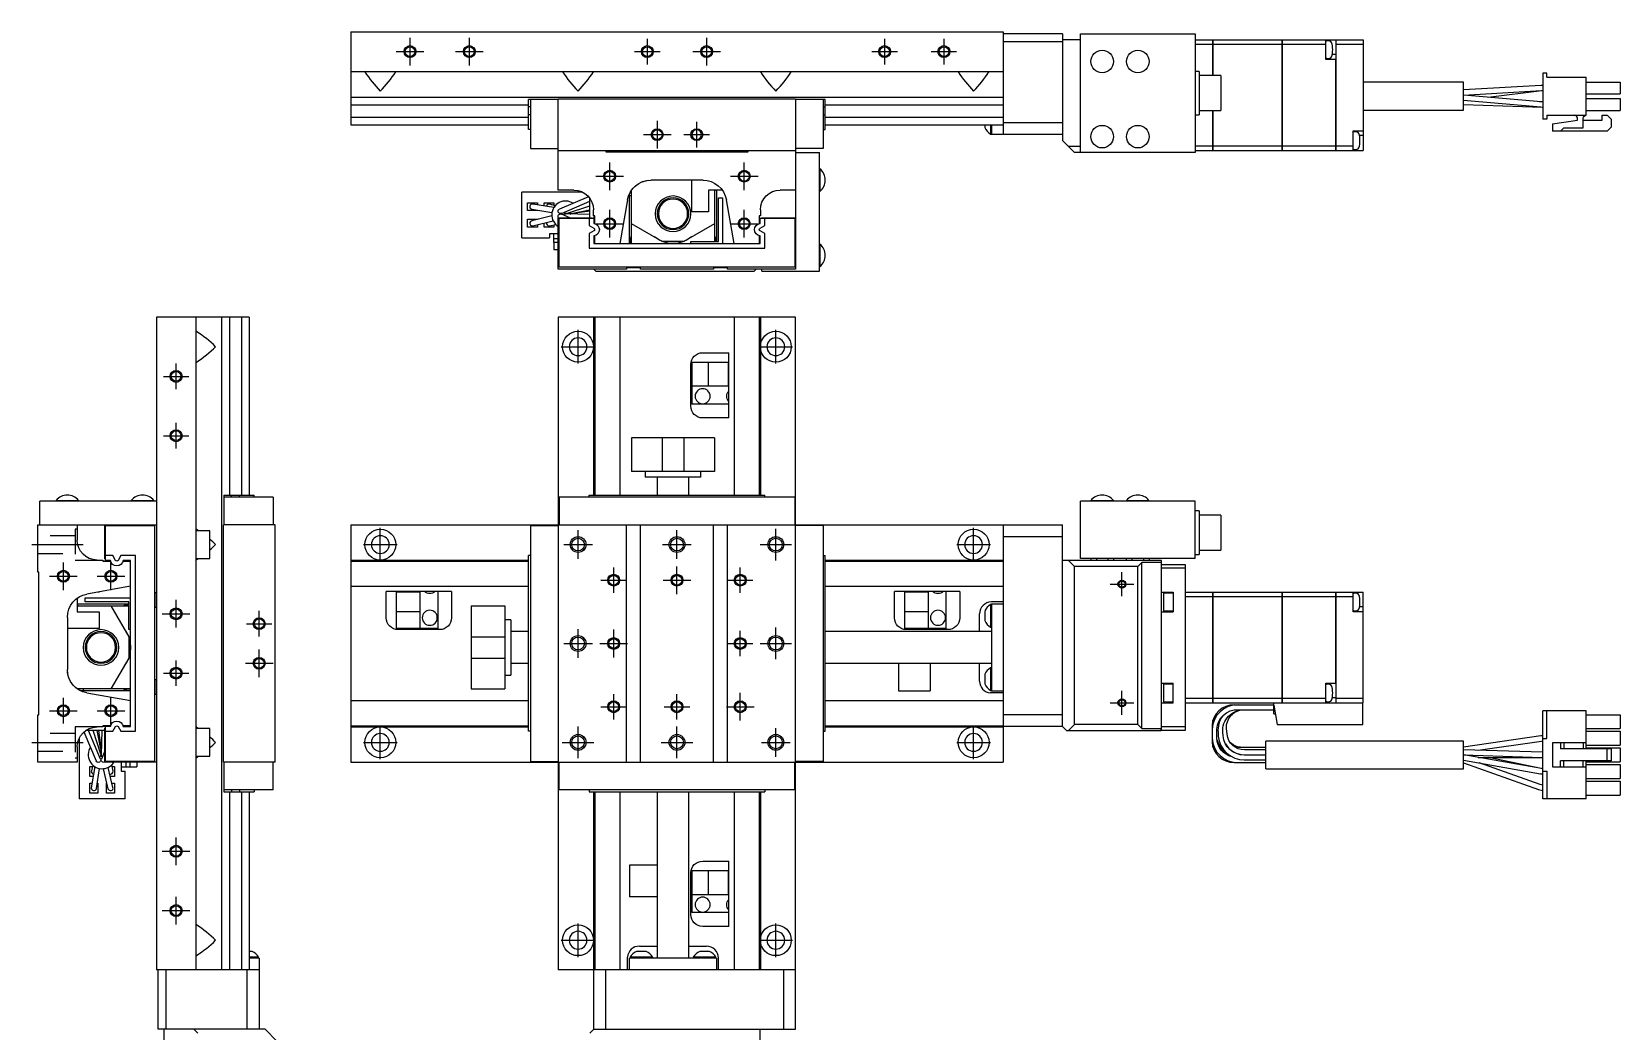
# Model space of a CAD drawing. Extents: x -2 to 818, y -8 to 481.
# Drawn here: x -1.5 to 400.1, y 228 to 480.7 of the extents above; entities that cross this region are included whole.
import ezdxf

# ---------------------------------------------------------------- set-up
doc = ezdxf.new("R2010")
doc.units = 0
doc.header["$LTSCALE"] = 0.5
doc.linetypes.add('CENTER', pattern=[50.8, 31.75, -6.35, 6.35, -6.35])
doc.linetypes.add('DASHED', pattern=[19.05, 12.7, -6.35])
for name, color, linetype in [('MSM_CENTER', 1, 'CENTER'), ('MSM_CONTINUOUS', 7, 'CONTINUOUS'), ('MSM_DASHED', 4, 'DASHED'), ('MSM_NARROW', 5, 'CONTINUOUS')]:
    doc.layers.add(name, color=color, linetype=linetype)

msp = doc.modelspace()

# ---------------------------------------------------------------- linework, layer by layer
at = {"layer": 'MSM_CENTER'}
for p, q in [((94.13, 479.15), (94.13, 472.15)), ((109.13, 479.15), (109.13, 472.15)), ((154.13, 478.88), (154.13, 472.42)), ((169.13, 479.15), (169.13, 472.15)), ((214.13, 478.88), (214.13, 472.42)), ((229.13, 478.88), (229.13, 472.42)), ((90.63, 475.65), (97.63, 475.65)), ((105.63, 475.65), (112.63, 475.65)), ((150.9, 475.65), (157.35, 475.65)), ((165.63, 475.65), (172.63, 475.65)), ((210.9, 475.65), (217.35, 475.65)), ((225.9, 475.65), (232.35, 475.65)), ((156.63, 458.15), (156.63, 451.15)), ((166.63, 451.42), (166.63, 457.88)), ((153.13, 454.65), (160.13, 454.65)), ((163.4, 454.65), (169.85, 454.65)), ((144.63, 440.65), (144.63, 447.65)), ((178.63, 440.65), (178.63, 447.65)), ((141.13, 444.15), (148.13, 444.15)), ((175.13, 444.15), (182.13, 444.15)), ((144.63, 428.65), (144.63, 435.65)), ((178.63, 428.65), (178.63, 435.65)), ((141.13, 432.15), (148.13, 432.15)), ((175.13, 432.15), (182.13, 432.15)), ((136.63, 396.79), (136.63, 405.29)), ((186.63, 396.79), (186.63, 405.29)), ((132.38, 401.04), (140.88, 401.04)), ((182.38, 401.04), (190.88, 401.04)), ((35, 390.31), (35, 396.77)), ((31.77, 393.54), (38.23, 393.54)), ((35, 375.31), (35, 381.77)), ((31.77, 378.54), (38.23, 378.54)), ((86.63, 346.79), (86.63, 355.29)), ((136.63, 347.42), (136.63, 354.66)), ((161.63, 347.42), (161.63, 354.66)), ((186.63, 347.04), (186.63, 355.04)), ((236.63, 346.79), (236.63, 355.29)), ((-1.5, 351.04), (11.5, 351.04)), ((82.38, 351.04), (90.88, 351.04)), ((133, 351.04), (140.25, 351.04)), ((158, 351.04), (165.25, 351.04)), ((182.63, 351.04), (190.63, 351.04)), ((232.38, 351.04), (240.88, 351.04)), ((6.5, 339.54), (6.5, 346.54)), ((18.5, 339.54), (18.5, 346.54)), ((161.63, 338.54), (161.63, 345.54)), ((3, 343.04), (10, 343.04)), ((15, 343.04), (22, 343.04)), ((142.4, 342.04), (148.85, 342.04)), ((145.63, 338.81), (145.63, 345.27)), ((158.13, 342.04), (165.13, 342.04)), ((174.4, 342.04), (180.85, 342.04)), ((177.63, 338.81), (177.63, 345.27)), ((274.13, 338.04), (274.13, 344.04)), ((271.13, 341.04), (277.13, 341.04)), ((31.5, 333.54), (38.5, 333.54)), ((35, 330.04), (35, 337.04)), ((56, 327.81), (56, 334.27)), ((52.77, 331.04), (59.23, 331.04)), ((136.63, 322.42), (136.63, 329.66)), ((145.63, 322.54), (145.63, 329.54)), ((186.63, 322.04), (186.63, 330.04)), ((133, 326.04), (140.25, 326.04)), ((142.13, 326.04), (149.13, 326.04)), ((174.4, 326.04), (180.85, 326.04)), ((177.63, 322.81), (177.63, 329.27)), ((182.63, 326.04), (190.63, 326.04)), ((35, 315.31), (35, 321.77)), ((56, 317.54), (56, 324.54)), ((31.77, 318.54), (38.23, 318.54)), ((52.5, 321.04), (59.5, 321.04)), ((145.63, 306.81), (145.63, 313.27)), ((161.63, 306.81), (161.63, 313.27)), ((177.63, 306.54), (177.63, 313.54)), ((274.13, 308.04), (274.13, 314.04)), ((6.5, 305.81), (6.5, 312.27)), ((18.5, 305.54), (18.5, 312.54)), ((142.4, 310.04), (148.85, 310.04)), ((158.4, 310.04), (164.85, 310.04)), ((174.13, 310.04), (181.13, 310.04)), ((271.13, 311.04), (277.13, 311.04)), ((3, 309.04), (10, 309.04)), ((15, 309.04), (22, 309.04)), ((86.63, 296.79), (86.63, 305.29)), ((236.63, 296.79), (236.63, 305.29)), ((136.63, 297.04), (136.63, 305.04)), ((161.63, 297.04), (161.63, 305.04)), ((186.63, 297.42), (186.63, 304.66)), ((-1.5, 301.04), (11.5, 301.04)), ((82.38, 301.04), (90.88, 301.04)), ((132.63, 301.04), (140.63, 301.04)), ((157.63, 301.04), (165.63, 301.04)), ((183, 301.04), (190.25, 301.04)), ((232.38, 301.04), (240.88, 301.04)), ((31.5, 273.54), (38.5, 273.54)), ((35, 270.04), (35, 277.04)), ((35, 255.04), (35, 262.04)), ((31.5, 258.54), (38.5, 258.54)), ((136.63, 246.79), (136.63, 255.29)), ((186.63, 246.79), (186.63, 255.29)), ((132.38, 251.04), (140.88, 251.04)), ((182.38, 251.04), (190.88, 251.04))]:
    msp.add_line(p, q, dxfattribs=at)
at = {"layer": 'MSM_CONTINUOUS'}
for p, q in [((79.13, 480.65), (244.13, 480.65)), ((79.13, 480.65), (79.13, 457.15)), ((244.13, 480.65), (244.13, 454.65)), ((259.13, 480.15), (244.13, 480.15)), ((259.13, 478.15), (244.13, 478.15)), ((259.13, 480.15), (259.13, 453.15)), ((263.63, 478.65), (259.13, 478.65)), ((263.63, 480.15), (292.63, 480.15)), ((263.63, 450.15), (263.63, 480.15)), ((292.63, 480.15), (292.63, 450.15)), ((292.63, 478.65), (297.12, 478.65)), ((297.12, 469.58), (297.12, 478.65)), ((297.13, 478.65), (297.13, 469.58)), ((297.13, 478.65), (314.62, 478.65)), ((314.62, 450.65), (314.62, 478.65)), ((314.63, 478.64), (314.62, 478.64)), ((314.63, 478.65), (328.23, 478.65)), ((314.63, 478.65), (314.63, 450.65)), ((325.73, 473.65), (325.73, 478.65)), ((326.71, 478.32), (325.94, 478.38)), ((328.23, 478.65), (328.23, 474.9)), ((328.24, 478.65), (335.13, 478.65)), ((328.24, 478.65), (328.24, 450.65)), ((335.13, 478.65), (335.13, 450.65)), ((292.63, 477.5), (297.12, 477.5)), ((297.13, 477.5), (314.62, 477.5)), ((314.63, 477.49), (314.62, 477.49)), ((314.63, 477.5), (325.73, 477.5)), ((325.94, 473.92), (326.71, 473.99)), ((328.23, 474.9), (327.29, 474.9)), ((328.24, 477.5), (335.13, 477.5)), ((79.13, 470.65), (244.13, 470.65)), ((82.88, 470.65), (82.73, 470.52)), ((90.37, 470.65), (90.53, 470.52)), ((132.88, 470.65), (132.73, 470.52)), ((140.37, 470.65), (140.53, 470.52)), ((182.88, 470.65), (182.73, 470.52)), ((190.37, 470.65), (190.53, 470.52)), ((232.88, 470.65), (232.73, 470.52)), ((240.37, 470.65), (240.53, 470.52)), ((293.63, 470.65), (292.63, 470.65)), ((293.63, 470.65), (293.63, 459.65)), ((328.23, 473.65), (325.73, 473.65)), ((328.23, 450.65), (328.23, 473.65)), ((380.53, 470.15), (380.53, 458.55)), ((381.53, 470.15), (380.53, 470.15)), ((381.53, 469.15), (381.53, 470.15)), ((299.13, 469.58), (293.63, 469.58)), ((297.13, 469.72), (297.12, 469.7)), ((299.13, 469.58), (299.13, 460.73)), ((360.53, 467.88), (335.13, 467.88)), ((360.53, 460.88), (360.53, 467.88)), ((380.11, 467.08), (360.53, 465.95)), ((380.53, 467.09), (380.11, 467.08)), ((381.53, 469.15), (391.53, 469.15)), ((391.53, 459.55), (391.53, 469.15)), ((391.53, 467.95), (400.13, 467.95)), ((400.13, 467.95), (400.13, 464.95)), ((79.13, 464.15), (244.13, 464.15)), ((79.13, 462.19), (124.13, 462.19)), ((131.63, 463.55), (124.13, 463.55)), ((124.13, 455.95), (124.13, 463.55)), ((124.63, 463.55), (124.63, 451.15)), ((191.63, 463.65), (131.63, 463.65)), ((131.63, 440.65), (131.63, 463.65)), ((191.63, 463.65), (191.63, 420.65)), ((199.13, 463.55), (191.63, 463.55)), ((198.63, 463.55), (198.63, 451.15)), ((199.13, 455.95), (199.13, 463.55)), ((199.13, 462.19), (244.13, 462.19)), ((360.53, 464.65), (380.18, 465.78)), ((360.53, 463.35), (380.05, 461.64)), ((360.53, 462.25), (380.39, 461.6)), ((380.17, 462.93), (360.55, 464.65)), ((366.75, 464.11), (380.3, 465.77)), ((380.53, 462.92), (379.75, 462.97)), ((380.53, 462.91), (380.17, 462.93)), ((380.18, 465.78), (380.53, 465.79)), ((380.51, 465.79), (380.53, 465.79)), ((391.53, 464.95), (400.13, 464.95)), ((391.53, 463.75), (400.13, 463.75)), ((400.13, 463.75), (400.13, 460.75)), ((79.13, 459.11), (124.13, 459.11)), ((124.63, 461.68), (124.13, 461.68)), ((124.63, 459.63), (124.13, 459.63)), ((198.63, 461.68), (199.13, 461.68)), ((198.63, 459.63), (199.13, 459.63)), ((199.13, 459.11), (244.13, 459.11)), ((292.63, 459.65), (293.63, 459.65)), ((293.63, 460.73), (299.13, 460.73)), ((297.11, 459.95), (297.13, 459.93)), ((297.12, 450.65), (297.12, 460.73)), ((297.13, 460.73), (297.13, 450.65)), ((335.13, 460.88), (360.53, 460.88)), ((380.05, 461.64), (380.53, 461.61)), ((380.39, 461.6), (380.53, 461.6)), ((381.53, 458.55), (380.53, 458.55)), ((381.53, 459.55), (381.53, 458.55)), ((381.53, 459.55), (391.53, 459.55)), ((383.03, 457.35), (389.28, 458.35)), ((389.28, 458.35), (389.28, 458.8)), ((390.78, 456.35), (390.78, 458.8)), ((390.78, 458.35), (395.53, 458.35)), ((391.53, 460.75), (400.13, 460.75)), ((395.53, 458.35), (395.53, 459.55)), ((395.53, 459.55), (396.83, 459.55)), ((396.83, 459.55), (397.83, 458.55)), ((397.83, 458.55), (397.83, 456.55)), ((79.13, 457.15), (124.13, 457.15)), ((124.63, 455.95), (124.13, 455.95)), ((198.63, 455.95), (199.13, 455.95)), ((199.13, 457.15), (244.13, 457.15)), ((239.48, 457.15), (239.48, 456.44)), ((240.93, 457.15), (240.93, 454.79)), ((240.93, 454.79), (241.13, 454.79)), ((241.13, 457.15), (241.13, 454.65)), ((259.13, 454.65), (241.13, 454.65)), ((259.13, 457.65), (244.13, 457.65)), ((332.63, 455.65), (335.13, 455.65)), ((332.63, 450.65), (332.63, 455.65)), ((333.6, 455.32), (332.83, 455.38)), ((335.13, 454.4), (334.18, 454.4)), ((383.03, 457.35), (383.03, 455.55)), ((396.83, 455.55), (383.03, 455.55)), ((385.03, 455.55), (385.83, 456.35)), ((385.83, 456.35), (390.78, 456.35)), ((397.83, 456.55), (396.83, 455.55)), ((124.63, 451.15), (131.63, 451.15)), ((131.63, 450.65), (191.63, 450.65)), ((143.63, 450.65), (143.63, 450.35)), ((143.63, 450.35), (179.63, 450.35)), ((179.63, 450.35), (179.63, 450.65)), ((198.63, 451.15), (191.63, 451.15)), ((191.63, 450.15), (197.63, 450.15)), ((197.63, 420.15), (197.63, 450.15)), ((262.13, 450.15), (259.13, 453.15)), ((263.63, 451.65), (260.63, 451.65)), ((292.63, 450.15), (262.13, 450.15)), ((292.63, 451.81), (297.12, 451.81)), ((292.63, 450.65), (297.12, 450.65)), ((297.13, 451.81), (314.62, 451.81)), ((297.13, 450.65), (314.62, 450.65)), ((314.63, 451.81), (314.62, 451.81)), ((314.63, 450.66), (314.62, 450.66)), ((314.63, 451.81), (328.23, 451.81)), ((314.63, 450.65), (328.23, 450.65)), ((328.24, 451.81), (332.63, 451.81)), ((328.24, 450.65), (335.13, 450.65)), ((332.83, 450.92), (333.6, 450.99)), ((197.79, 446), (197.63, 446)), ((197.79, 446), (197.79, 440.3)), ((168.22, 443.15), (155.03, 443.15)), ((165.43, 435.15), (165.43, 443.15)), ((122.38, 428.55), (122.38, 440.15)), ((137.71, 440.15), (122.38, 440.15)), ((135.53, 440.65), (131.63, 440.65)), ((139.27, 438.97), (131.94, 435.85)), ((132.41, 434.75), (139.63, 437.81)), ((139.63, 433.65), (139.63, 438.51)), ((139.63, 438.51), (139.63, 438.51)), ((149.13, 438.19), (147.18, 427.15)), ((149.63, 427.15), (149.63, 439.6)), ((150.13, 439.15), (149.63, 439.15)), ((150.13, 427.15), (150.13, 440.6)), ((173.09, 440.65), (169.63, 440.65)), ((169.63, 440.65), (169.63, 435.15)), ((171.13, 440.6), (171.13, 427.65)), ((171.63, 440.65), (171.63, 427.65)), ((172.13, 427.65), (172.13, 438.65)), ((172.13, 438.65), (173.13, 438.65)), ((173.13, 438.65), (173.13, 427.15)), ((176.07, 427.15), (174.13, 438.19)), ((191.63, 440.65), (187.73, 440.65)), ((197.63, 440.3), (197.79, 440.3)), ((123.83, 437.45), (126.33, 437.45)), ((123.83, 435.45), (123.83, 437.45)), ((126.33, 435.45), (123.83, 435.45)), ((129.98, 434.13), (124.92, 432.88)), ((124.97, 435.81), (130.03, 434.99)), ((130.5, 436.23), (125.18, 437.09)), ((126.33, 437.45), (126.33, 436.91)), ((126.33, 435.59), (126.33, 435.45)), ((128.03, 437.45), (130.53, 437.45)), ((128.03, 436.63), (128.03, 437.45)), ((130.85, 436.69), (129.45, 437.08)), ((130.53, 437.45), (130.53, 436.78)), ((134.53, 433.65), (132.41, 434.55)), ((139.63, 434.47), (133.49, 434.6)), ((133.66, 434.73), (139.63, 436.64)), ((139.63, 435.31), (134.69, 434.6)), ((134.89, 434.71), (139.63, 435.62)), ((138.93, 435.45), (138.74, 435.45)), ((138.93, 435.49), (138.93, 435.45)), ((140.53, 434.15), (140.53, 435.65)), ((140.83, 434.15), (140.53, 434.15)), ((140.63, 434.15), (140.63, 432.23)), ((140.83, 432.19), (140.83, 434.15)), ((169.63, 435.15), (165.43, 435.15)), ((174.63, 435.15), (174.63, 435.36)), ((174.66, 435.15), (174.63, 435.15)), ((182.73, 434.15), (182.43, 434.15)), ((182.43, 434.15), (182.43, 432.19)), ((182.73, 435.65), (182.73, 434.15)), ((123.83, 433.25), (126.33, 433.25)), ((123.83, 431.25), (123.83, 433.25)), ((126.33, 431.25), (123.83, 431.25)), ((125.23, 431.62), (130.32, 432.87)), ((126.33, 433.25), (126.33, 433.23)), ((126.33, 431.89), (126.33, 431.25)), ((128.03, 431.25), (128.03, 432.31)), ((130.53, 431.25), (128.03, 431.25)), ((129.39, 431.61), (131, 431.91)), ((130.53, 431.82), (130.53, 431.25)), ((131.63, 433.65), (140.23, 433.65)), ((131.63, 420.65), (131.63, 433.65)), ((131.83, 421.15), (131.83, 433.55)), ((131.83, 433.55), (140.63, 433.55)), ((139.43, 433.55), (139.43, 431.68)), ((139.43, 431.68), (140.62, 430.99)), ((140.62, 430.32), (139.43, 429.63)), ((140.23, 433.65), (140.23, 433.55)), ((157.92, 427.65), (150.13, 432.15)), ((171.13, 432.15), (163.33, 427.65)), ((182.63, 432.23), (182.63, 433.55)), ((182.63, 433.55), (191.43, 433.55)), ((182.63, 430.99), (183.83, 431.68)), ((183.83, 429.63), (182.63, 430.32)), ((183.03, 433.55), (183.03, 433.65)), ((183.03, 433.65), (191.63, 433.65)), ((183.83, 431.68), (183.83, 433.55)), ((191.43, 433.55), (191.43, 421.15)), ((122.38, 428.55), (129.38, 428.55)), ((131.63, 429.55), (129.38, 429.55)), ((129.38, 429.55), (129.38, 428.55)), ((130.48, 427.35), (130.48, 429.55)), ((131.63, 428.35), (130.48, 428.35)), ((131.63, 427.35), (130.48, 427.35)), ((130.48, 427.35), (130.48, 425.55)), ((139.43, 429.63), (139.43, 425.95)), ((139.43, 425.95), (183.83, 425.95)), ((140.63, 429.08), (140.63, 427.15)), ((140.83, 427.45), (140.63, 427.65)), ((140.63, 427.15), (182.63, 427.15)), ((140.83, 427.15), (140.83, 429.11)), ((163.33, 427.65), (157.92, 427.65)), ((165.13, 427.15), (165.13, 427.65)), ((165.13, 427.65), (172.13, 427.65)), ((182.43, 429.11), (182.43, 427.15)), ((182.63, 427.15), (182.63, 429.08)), ((183.83, 425.95), (183.83, 429.63)), ((197.79, 427), (197.63, 427)), ((197.79, 427), (197.79, 421.3)), ((131.63, 425.55), (130.48, 425.55)), ((148.83, 420.65), (131.63, 420.65)), ((191.43, 421.15), (131.83, 421.15)), ((140.63, 420.65), (141.13, 420.15)), ((141.13, 420.15), (181.13, 420.15)), ((148.83, 421), (148.83, 420.65)), ((152.43, 421), (148.83, 421)), ((152.43, 420.65), (152.43, 421)), ((170.83, 420.65), (152.43, 420.65)), ((174.43, 421), (170.83, 421)), ((170.83, 421), (170.83, 420.65)), ((174.43, 420.65), (174.43, 421)), ((191.63, 420.65), (174.43, 420.65)), ((181.13, 420.15), (181.63, 420.65)), ((183.13, 420.15), (183.13, 420.65)), ((183.13, 420.15), (197.63, 420.15)), ((197.63, 421.3), (197.79, 421.3)), ((53.5, 408.54), (30, 408.54)), ((30, 408.54), (30, 243.54)), ((40, 408.54), (40, 243.54)), ((46.5, 408.54), (46.5, 243.54)), ((48.46, 408.54), (48.46, 363.54)), ((51.54, 408.54), (51.54, 363.54)), ((53.5, 408.54), (53.5, 363.54)), ((131.63, 408.54), (131.63, 243.54)), ((191.63, 408.54), (131.63, 408.54)), ((140.53, 408.54), (140.53, 363.54)), ((140.83, 408.54), (140.83, 363.54)), ((147.18, 408.54), (147.18, 363.54)), ((176.07, 408.54), (176.07, 363.54)), ((182.43, 408.54), (182.43, 363.54)), ((182.73, 408.54), (182.73, 363.54)), ((191.63, 228.54), (191.63, 408.54)), ((40, 404.78), (40.13, 404.94)), ((168.13, 399.54), (174.75, 399.54)), ((174.75, 383.04), (174.75, 399.54)), ((40, 397.3), (40.13, 397.14)), ((165.13, 386.04), (165.13, 396.54)), ((174.75, 397.04), (165.43, 397.04)), ((165.43, 397.04), (165.43, 386.54)), ((169.63, 391.04), (169.63, 397.04)), ((174.63, 391.04), (174.63, 397.04)), ((174.75, 391.04), (165.43, 391.04)), ((174.75, 386.54), (165.43, 386.54)), ((174.75, 383.04), (168.13, 383.04)), ((150.13, 378.04), (150.13, 369.54)), ((171.13, 378.04), (150.13, 378.04)), ((157.92, 378.04), (157.92, 369.54)), ((163.33, 378.04), (163.33, 369.54)), ((171.13, 378.04), (171.13, 369.54)), ((171.13, 369.54), (150.13, 369.54)), ((153.63, 369.54), (153.63, 368.04)), ((167.63, 368.04), (167.63, 369.54)), ((167.63, 368.04), (153.63, 368.04)), ((156.63, 368.04), (156.63, 363.54)), ((164.63, 363.54), (164.63, 368.04)), ((30, 362.04), (0.5, 362.04)), ((0.5, 356.04), (0.5, 362.04)), ((4.65, 362.2), (10.35, 362.2)), ((4.65, 362.2), (4.65, 362.04)), ((10.35, 362.04), (10.35, 362.2)), ((23.65, 362.2), (29.35, 362.2)), ((23.65, 362.2), (23.65, 362.04)), ((29.35, 362.04), (29.35, 362.2)), ((47.1, 363.54), (47.1, 356.04)), ((47.1, 363.54), (54.7, 363.54)), ((59.5, 363.04), (47.1, 363.04)), ((48.97, 363.04), (48.97, 363.54)), ((51.02, 363.04), (51.02, 363.54)), ((54.7, 363.04), (54.7, 363.54)), ((59.5, 363.04), (59.5, 356.04)), ((191.43, 363.04), (131.83, 363.04)), ((131.83, 363.04), (131.83, 356.04)), ((139.43, 363.04), (139.43, 363.54)), ((139.43, 363.54), (183.83, 363.54)), ((183.83, 363.04), (183.83, 363.54)), ((191.43, 363.04), (191.43, 356.04)), ((292.63, 362.04), (263.63, 362.04)), ((263.63, 347.54), (263.63, 362.04)), ((266.28, 362.2), (271.98, 362.2)), ((266.28, 362.2), (266.28, 362.04)), ((271.98, 362.04), (271.98, 362.2)), ((275.28, 362.2), (280.98, 362.2)), ((275.28, 362.2), (275.28, 362.04)), ((280.98, 362.04), (280.98, 362.2)), ((292.63, 347.54), (292.63, 362.04)), ((293.63, 359.54), (292.63, 359.54)), ((293.63, 359.54), (293.63, 348.54)), ((299.13, 358.47), (293.63, 358.47)), ((299.13, 358.47), (299.13, 349.62)), ((0, 344.04), (0, 356.04)), ((0, 356.04), (30, 356.04)), ((10, 356.04), (10, 352.14)), ((17, 347.44), (17, 356.04)), ((17.1, 347.04), (17.1, 355.84)), ((17.1, 355.84), (29.5, 355.84)), ((29.5, 355.84), (29.5, 296.24)), ((40, 354.78), (40.13, 354.94)), ((43.5, 354.54), (40, 354.54)), ((43.5, 347.54), (43.5, 354.54)), ((47, 296.04), (47, 356.04)), ((60, 356.04), (47, 356.04)), ((60, 296.04), (60, 356.04)), ((79.13, 356.04), (79.13, 296.04)), ((79.13, 356.04), (259.13, 356.04)), ((124.63, 355.84), (124.63, 296.24)), ((124.63, 355.84), (131.63, 355.84)), ((148.83, 296.04), (148.83, 356.04)), ((152.43, 296.04), (152.43, 356.04)), ((170.83, 296.04), (170.83, 356.04)), ((174.43, 296.04), (174.43, 356.04)), ((198.63, 355.84), (191.63, 355.84)), ((198.63, 355.84), (198.63, 296.24)), ((244.13, 356.04), (244.13, 296.04)), ((259.13, 305.04), (259.13, 356.04)), ((259.13, 353.04), (244.13, 353.04)), ((293.63, 349.62), (299.13, 349.62)), ((15, 347.14), (16.5, 347.14)), ((16.5, 347.14), (16.5, 346.84)), ((16.5, 346.84), (18.46, 346.84)), ((17.1, 347.44), (17, 347.44)), ((18.97, 348.24), (17.1, 348.24)), ((18.42, 347.04), (17.1, 347.04)), ((19.66, 347.05), (18.97, 348.24)), ((21.02, 348.24), (20.34, 347.05)), ((24.7, 348.24), (21.02, 348.24)), ((21.54, 346.84), (23.5, 346.84)), ((23.5, 347.04), (21.58, 347.04)), ((23.5, 305.04), (23.5, 347.04)), ((24.7, 303.84), (24.7, 348.24)), ((40, 347.54), (43.5, 347.54)), ((40, 347.3), (40.13, 347.14)), ((79.13, 347.14), (124.13, 347.14)), ((79.13, 346.84), (124.13, 346.84)), ((124.63, 348.24), (124.13, 348.24)), ((124.13, 303.84), (124.13, 348.24)), ((198.63, 348.24), (199.13, 348.24)), ((199.13, 303.84), (199.13, 348.24)), ((199.13, 347.14), (244.13, 347.14)), ((199.13, 346.84), (244.13, 346.84)), ((284.13, 347.04), (259.13, 347.04)), ((262.13, 345.54), (260.63, 347.04)), ((262.13, 305.54), (262.13, 345.54)), ((278.13, 345.54), (262.13, 345.54)), ((292.63, 347.54), (263.63, 347.54)), ((266.24, 347.54), (266.24, 347.04)), ((267.68, 347.54), (267.68, 347.04)), ((270.57, 347.54), (270.57, 347.04)), ((272.01, 347.54), (272.01, 347.04)), ((275.24, 347.54), (275.24, 347.04)), ((276.68, 347.54), (276.68, 347.04)), ((279.13, 346.54), (278.13, 345.54)), ((278.13, 305.54), (278.13, 345.54)), ((284.13, 346.54), (279.13, 346.54)), ((279.13, 304.54), (279.13, 346.54)), ((279.57, 347.54), (279.57, 347.04)), ((281.01, 347.54), (281.01, 347.04)), ((284.13, 304.04), (284.13, 347.04)), ((284.13, 346.04), (290.13, 346.04)), ((290.13, 346.04), (290.13, 304.04)), ((292.63, 348.54), (293.63, 348.54)), ((0.3, 344.04), (0, 344.04)), ((0.3, 308.04), (0.3, 344.04)), ((290.13, 345.04), (284.13, 345.04)), ((10, 337.51), (10, 334.04)), ((12, 337.54), (23.5, 337.54)), ((12, 336.54), (12, 337.54)), ((23.5, 340.49), (12.46, 338.54)), ((15.5, 339.04), (15.29, 339.04)), ((15.5, 339.08), (15.5, 339.04)), ((30, 338.84), (29.65, 338.84)), ((29.65, 338.84), (29.65, 335.24)), ((79.13, 340.49), (124.13, 340.49)), ((104.63, 339.17), (88.13, 339.17)), ((88.13, 332.54), (88.13, 339.17)), ((90.63, 339.17), (90.63, 329.84)), ((96.63, 339.04), (90.63, 339.04)), ((96.63, 339.17), (96.63, 329.84)), ((101.13, 339.17), (101.13, 329.84)), ((104.63, 339.17), (104.63, 332.54)), ((199.13, 340.49), (244.13, 340.49)), ((233.13, 339.17), (216.63, 339.17)), ((216.63, 332.54), (216.63, 339.17)), ((219.13, 339.17), (219.13, 329.84)), ((225.13, 339.04), (219.13, 339.04)), ((225.13, 339.17), (225.13, 329.84)), ((229.63, 339.17), (229.63, 329.84)), ((233.13, 339.17), (233.13, 332.54)), ((284.13, 339.04), (287.13, 339.04)), ((284.63, 338.79), (284.63, 334.29)), ((287.13, 338.79), (284.63, 338.79)), ((287.13, 339.04), (287.13, 334.04)), ((290.13, 339.04), (297.12, 339.04)), ((290.13, 337.89), (297.12, 337.89)), ((297.12, 311.04), (297.12, 339.04)), ((297.13, 339.04), (297.13, 311.04)), ((297.13, 339.04), (314.62, 339.04)), ((297.13, 337.89), (314.62, 337.89)), ((314.62, 311.04), (314.62, 339.04)), ((314.63, 339.03), (314.62, 339.03)), ((314.63, 337.88), (314.62, 337.88)), ((314.63, 339.04), (314.63, 311.04)), ((314.63, 339.04), (328.23, 339.04)), ((314.63, 337.89), (328.23, 337.89)), ((328.23, 316.04), (328.23, 339.04)), ((328.24, 339.04), (335.13, 339.04)), ((328.24, 339.04), (328.24, 311.04)), ((328.24, 337.89), (332.63, 337.89)), ((332.63, 334.04), (332.63, 339.04)), ((333.6, 338.7), (332.83, 338.77)), ((335.13, 311.04), (335.13, 339.04)), ((10, 336.04), (23, 336.04)), ((10, 334.04), (15.5, 334.04)), ((10.05, 335.54), (23, 335.54)), ((23, 336.54), (12, 336.54)), ((15.5, 334.04), (15.5, 329.84)), ((18.5, 335.54), (23, 327.75)), ((23, 329.54), (23, 336.54)), ((29.65, 335.24), (30, 335.24)), ((96.63, 334.04), (90.63, 334.04)), ((109.63, 335.54), (118.13, 335.54)), ((109.63, 335.54), (109.63, 314.54)), ((118.13, 335.54), (118.13, 314.54)), ((225.13, 334.04), (219.13, 334.04)), ((238.13, 329.04), (238.13, 333.53)), ((239.48, 334.25), (239.48, 331.83)), ((240.93, 335.9), (240.93, 330.18)), ((241.13, 335.9), (240.93, 335.9)), ((244.13, 336.53), (241.13, 336.53)), ((241.13, 336.04), (241.13, 314.04)), ((241.13, 336.04), (244.13, 336.04)), ((284.13, 334.04), (287.13, 334.04)), ((284.63, 334.29), (287.13, 334.29)), ((335.13, 334.04), (332.63, 334.04)), ((332.83, 334.31), (333.6, 334.38)), ((335.13, 335.29), (334.18, 335.29)), ((7.5, 332.63), (7.5, 319.45)), ((15.5, 329.84), (7.5, 329.84)), ((23.5, 329.54), (23, 329.54)), ((101.13, 329.84), (90.63, 329.84)), ((101.63, 329.54), (91.13, 329.54)), ((119.63, 332.04), (118.13, 332.04)), ((119.63, 332.04), (119.63, 318.04)), ((229.63, 329.84), (219.13, 329.84)), ((230.13, 329.54), (219.63, 329.54)), ((240.93, 330.18), (241.13, 330.18)), ((23, 327.75), (23, 322.33)), ((109.63, 327.75), (118.13, 327.75)), ((124.13, 329.04), (119.63, 329.04)), ((241.13, 329.04), (199.13, 329.04)), ((23, 322.33), (18.5, 314.54)), ((109.63, 322.33), (118.13, 322.33)), ((118.13, 318.04), (119.63, 318.04)), ((119.63, 321.04), (124.13, 321.04)), ((199.13, 321.04), (241.13, 321.04)), ((217.63, 321.04), (217.63, 314.04)), ((225.63, 321.04), (225.63, 314.04)), ((238.13, 316.53), (238.13, 321.04)), ((239.48, 318.25), (239.48, 315.83)), ((240.93, 319.9), (240.93, 314.18)), ((241.13, 319.9), (240.93, 319.9)), ((23.5, 314.54), (10.05, 314.54)), ((23.5, 314.04), (11.05, 314.04)), ((11.5, 314.54), (11.5, 314.04)), ((12.46, 313.54), (23.5, 311.59)), ((30, 316.84), (29.65, 316.84)), ((29.65, 316.84), (29.65, 313.24)), ((109.63, 314.54), (118.13, 314.54)), ((217.63, 314.04), (225.63, 314.04)), ((240.93, 314.18), (241.13, 314.18)), ((241.13, 314.04), (244.13, 314.04)), ((244.13, 313.53), (241.13, 313.53)), ((284.13, 316.04), (287.13, 316.04)), ((284.63, 315.79), (284.63, 311.29)), ((287.13, 315.79), (284.63, 315.79)), ((287.13, 311.04), (287.13, 316.04)), ((325.73, 316.04), (328.23, 316.04)), ((325.73, 311.04), (325.73, 316.04)), ((326.71, 315.7), (325.94, 315.77)), ((29.65, 313.24), (30, 313.24)), ((79.13, 311.59), (124.13, 311.59)), ((199.13, 311.59), (244.13, 311.59)), ((284.13, 311.04), (287.13, 311.04)), ((284.63, 311.29), (287.13, 311.29)), ((290.13, 312.2), (297.12, 312.2)), ((290.13, 311.04), (297.12, 311.04)), ((297.13, 312.2), (314.62, 312.2)), ((297.13, 311.04), (335.13, 311.04)), ((312.53, 310.49), (302.53, 310.49)), ((303.53, 309.29), (312.53, 309.29)), ((312.53, 308.24), (312.53, 311.04)), ((312.53, 310.44), (313.39, 305.54)), ((314.63, 312.19), (314.62, 312.19)), ((314.63, 311.05), (314.62, 311.05)), ((314.63, 312.2), (325.73, 312.2)), ((325.94, 311.31), (326.71, 311.38)), ((328.23, 312.29), (327.29, 312.29)), ((328.23, 311.04), (328.23, 311.05)), ((328.24, 312.2), (335.13, 312.2)), ((335.03, 305.54), (335.03, 311.04)), ((0, 296.04), (0, 308.04)), ((0, 308.04), (0.3, 308.04)), ((18.46, 305.24), (16.5, 305.24)), ((16.5, 305.24), (16.5, 304.94)), ((23.5, 305.24), (21.54, 305.24)), ((23.2, 305.24), (23, 305.04)), ((79.13, 305.24), (124.13, 305.24)), ((199.13, 305.24), (244.13, 305.24)), ((259.13, 308.04), (244.13, 308.04)), ((260.63, 304.04), (262.13, 305.54)), ((278.13, 305.54), (262.13, 305.54)), ((278.13, 305.54), (279.13, 304.54)), ((296.93, 305.29), (296.93, 301.19)), ((312.53, 308.24), (312.91, 308.24)), ((313.39, 305.54), (335.03, 305.54)), ((391.53, 308.99), (380.53, 308.99)), ((380.53, 286.79), (380.53, 308.99)), ((381.53, 301.99), (381.53, 308.99)), ((391.53, 299.39), (391.53, 308.99)), ((391.53, 308.04), (400.13, 308.04)), ((400.13, 308.04), (400.13, 304.54)), ((10.5, 302.12), (10.5, 286.79)), ((11.69, 303.68), (14.8, 296.36)), ((17, 304.04), (12.14, 304.04)), ((12.14, 304.04), (12.14, 304.04)), ((15.9, 296.83), (12.84, 304.04)), ((15.92, 298.07), (14.01, 304.04)), ((16.5, 304.94), (15, 304.94)), ((15.94, 299.3), (15.03, 304.04)), ((15.17, 303.34), (15.2, 303.34)), ((15.2, 303.34), (15.2, 303.15)), ((15.34, 304.04), (16.06, 299.1)), ((16.18, 304.04), (16.05, 297.9)), ((18.42, 305.04), (16.5, 305.04)), ((17, 296.04), (17, 304.64)), ((17, 304.64), (17.1, 304.64)), ((17.1, 296.24), (17.1, 305.04)), ((17.1, 303.84), (18.97, 303.84)), ((18.97, 303.84), (19.66, 305.03)), ((20.34, 305.03), (21.02, 303.84)), ((21.02, 303.84), (24.7, 303.84)), ((21.58, 305.04), (23.5, 305.04)), ((40, 304.78), (40.13, 304.94)), ((43.5, 304.54), (40, 304.54)), ((43.5, 297.54), (43.5, 304.54)), ((79.13, 304.94), (124.13, 304.94)), ((124.63, 303.84), (124.13, 303.84)), ((198.63, 303.84), (199.13, 303.84)), ((199.13, 304.94), (244.13, 304.94)), ((259.13, 305.04), (244.13, 305.04)), ((259.13, 305.04), (260.13, 304.04)), ((260.13, 304.04), (284.03, 304.04)), ((279.13, 304.54), (284.04, 304.54)), ((284.04, 304.05), (284.03, 304.04)), ((284.13, 304.67), (284.04, 304.54)), ((284.04, 304.05), (284.04, 304.54)), ((284.04, 304.05), (284.13, 304.14)), ((284.13, 305.04), (290.13, 305.04)), ((290.13, 304.04), (284.13, 304.04)), ((298.13, 302.11), (298.13, 304.37)), ((298.43, 303.53), (298.5, 302.6)), ((299.7, 302.7), (299.62, 303.62)), ((300.72, 303.14), (300.6, 304.52)), ((310.53, 294.39), (310.53, 301.39)), ((360.53, 301.39), (310.53, 301.39)), ((380.05, 302.68), (360.53, 299.85)), ((360.53, 294.39), (360.53, 301.39)), ((364.23, 299.07), (380.2, 301.39)), ((380.53, 302.73), (380.02, 302.67)), ((380.2, 301.39), (380.53, 301.42)), ((380.53, 301.99), (381.53, 301.99)), ((391.53, 304.54), (400.13, 304.54)), ((391.53, 303.84), (400.13, 303.84)), ((400.13, 303.84), (400.13, 300.34)), ((10, 299.94), (10, 296.04)), ((17, 298.95), (16.1, 296.83)), ((40, 297.54), (43.5, 297.54)), ((40, 297.3), (40.13, 297.14)), ((303.53, 299.79), (302.61, 299.92)), ((310.53, 299.79), (303.53, 299.79)), ((310.53, 297.84), (305.08, 297.84)), ((310.53, 299.14), (305.11, 299.14)), ((305.11, 297.94), (310.53, 297.94)), ((380.43, 298.54), (360.53, 299.19)), ((360.53, 297.89), (380.39, 297.24)), ((380.2, 294.41), (360.6, 297.89)), ((364.24, 297.24), (380.53, 297.24)), ((380.13, 294.44), (366.78, 297.24)), ((380.39, 297.24), (380.53, 297.24)), ((380.53, 298.54), (380.43, 298.54)), ((383.03, 300.89), (383.03, 294.89)), ((391.53, 300.89), (383.03, 300.89)), ((385.03, 300.89), (385.03, 299.39)), ((397.83, 299.39), (385.03, 299.39)), ((385.83, 300.89), (385.83, 299.39)), ((390.78, 300.89), (390.78, 299.39)), ((391.53, 300.34), (400.13, 300.34)), ((391.53, 299.64), (400.13, 299.64)), ((396.83, 296.39), (396.83, 299.39)), ((397.83, 299.39), (397.83, 296.39)), ((400.13, 299.64), (400.13, 296.14)), ((10, 296.04), (0, 296.04)), ((13.2, 294.94), (13.87, 294.94)), ((13.2, 292.44), (13.2, 294.94)), ((14.42, 294.92), (13.56, 289.59)), ((13.96, 295.26), (13.57, 293.86)), ((14.84, 289.39), (15.66, 294.44)), ((16.52, 294.4), (17.77, 289.33)), ((30, 296.04), (17, 296.04)), ((29.5, 296.24), (17.1, 296.24)), ((19.03, 289.65), (17.78, 294.73)), ((19.04, 293.81), (18.74, 295.42)), ((18.83, 294.94), (19.4, 294.94)), ((19.4, 294.94), (19.4, 292.44)), ((21.1, 296.04), (21.1, 293.79)), ((21.1, 294.89), (23.3, 294.89)), ((21.1, 293.79), (22.1, 293.79)), ((22.1, 286.79), (22.1, 293.79)), ((22.3, 296.04), (22.3, 294.89)), ((23.3, 296.04), (23.3, 294.89)), ((23.3, 294.89), (25.1, 294.89)), ((25.1, 296.04), (25.1, 294.89)), ((60, 296.04), (47, 296.04)), ((47.1, 296.04), (47.1, 288.54)), ((59.5, 289.04), (59.5, 296.04)), ((79.13, 296.04), (244.13, 296.04)), ((124.63, 296.24), (131.63, 296.24)), ((131.83, 289.04), (131.83, 296.04)), ((191.43, 289.04), (191.43, 296.04)), ((198.63, 296.24), (191.63, 296.24)), ((302.53, 295.99), (310.53, 295.99)), ((305.08, 296.64), (310.53, 296.64)), ((310.53, 294.39), (360.53, 294.39)), ((360.53, 296.58), (379.97, 293.13)), ((360.53, 295.9), (379.49, 289.17)), ((379.92, 290.39), (364.47, 295.88)), ((380.53, 294.37), (380.13, 294.44)), ((380.53, 294.36), (380.2, 294.41)), ((380.53, 293.79), (381.53, 293.79)), ((381.53, 293.79), (381.53, 286.79)), ((383.03, 294.89), (391.53, 294.89)), ((397.83, 296.39), (385.03, 296.39)), ((385.03, 294.89), (385.03, 296.39)), ((385.83, 294.89), (385.83, 296.39)), ((390.78, 294.89), (390.78, 296.39)), ((391.53, 286.79), (391.53, 296.39)), ((391.53, 296.14), (400.13, 296.14)), ((391.53, 295.44), (400.13, 295.44)), ((400.13, 295.44), (400.13, 291.94)), ((14.02, 292.44), (13.2, 292.44)), ((13.2, 290.74), (13.75, 290.74)), ((13.2, 288.24), (13.2, 290.74)), ((15.06, 290.74), (15.2, 290.74)), ((15.2, 290.74), (15.2, 288.24)), ((17.4, 288.24), (17.4, 290.74)), ((17.4, 290.74), (17.42, 290.74)), ((19.4, 292.44), (18.34, 292.44)), ((18.76, 290.74), (19.4, 290.74)), ((19.4, 290.74), (19.4, 288.24)), ((379.48, 289.17), (380.53, 288.91)), ((380.53, 290.23), (379.91, 290.4)), ((379.97, 293.13), (380.53, 293.06)), ((391.53, 291.94), (400.13, 291.94)), ((391.53, 291.24), (400.13, 291.24)), ((400.13, 291.24), (400.13, 287.74)), ((22.1, 286.79), (10.5, 286.79)), ((15.2, 288.24), (13.2, 288.24)), ((19.4, 288.24), (17.4, 288.24)), ((59.5, 289.04), (47.1, 289.04)), ((47.1, 288.54), (54.7, 288.54)), ((48.46, 288.54), (48.46, 243.54)), ((48.97, 289.04), (48.97, 288.54)), ((51.02, 289.04), (51.02, 288.54)), ((51.54, 288.54), (51.54, 243.54)), ((53.5, 288.54), (53.5, 243.54)), ((54.7, 289.04), (54.7, 288.54)), ((191.43, 289.04), (131.83, 289.04)), ((139.43, 289.04), (139.43, 288.54)), ((139.43, 288.54), (183.83, 288.54)), ((140.53, 288.54), (140.53, 243.54)), ((140.83, 288.54), (140.83, 243.54)), ((147.18, 288.54), (147.18, 243.54)), ((156.63, 288.54), (156.63, 246.54)), ((164.63, 246.54), (164.63, 288.54)), ((176.07, 288.54), (176.07, 243.54)), ((182.43, 288.54), (182.43, 243.54)), ((182.73, 288.54), (182.73, 243.54)), ((183.83, 289.04), (183.83, 288.54)), ((379.49, 289.17), (380.53, 288.91)), ((391.53, 286.79), (380.53, 286.79)), ((391.53, 287.74), (400.13, 287.74)), ((156.63, 270.04), (149.63, 270.04)), ((149.63, 270.04), (149.63, 262.04)), ((168.13, 271.04), (174.75, 271.04)), ((174.75, 254.54), (174.75, 271.04)), ((165.13, 257.54), (165.13, 268.04)), ((174.75, 268.54), (165.43, 268.54)), ((165.43, 268.54), (165.43, 258.04)), ((169.63, 262.54), (169.63, 268.54)), ((174.63, 262.54), (174.63, 268.54)), ((156.63, 262.04), (149.63, 262.04)), ((174.75, 262.54), (165.43, 262.54)), ((174.75, 258.04), (165.43, 258.04)), ((40, 254.78), (40.13, 254.94)), ((174.75, 254.54), (168.13, 254.54)), ((152.12, 249.54), (156.63, 249.54)), ((164.63, 249.54), (169.12, 249.54)), ((40, 247.3), (40.13, 247.14)), ((54.21, 248.19), (53.5, 248.19)), ((55.86, 246.74), (53.5, 246.74)), ((56, 246.54), (53.5, 246.54)), ((55.86, 246.54), (55.86, 246.74)), ((56, 246.54), (56, 228.54)), ((149.12, 243.54), (149.12, 246.54)), ((149.63, 243.54), (149.63, 246.54)), ((171.63, 246.54), (149.63, 246.54)), ((155.49, 246.74), (149.77, 246.74)), ((149.77, 246.74), (149.77, 246.54)), ((153.84, 248.19), (151.42, 248.19)), ((155.49, 246.54), (155.49, 246.74)), ((171.49, 246.74), (165.77, 246.74)), ((165.77, 246.74), (165.77, 246.54)), ((169.84, 248.19), (167.42, 248.19)), ((171.49, 246.54), (171.49, 246.74)), ((171.63, 246.54), (171.63, 243.54)), ((172.12, 243.54), (172.12, 246.54)), ((56, 243.54), (30, 243.54)), ((30.5, 228.54), (30.5, 243.54)), ((32.5, 228.54), (32.5, 243.54)), ((53, 228.54), (53, 243.54)), ((191.63, 243.54), (131.63, 243.54)), ((140.63, 228.54), (140.63, 243.54)), ((143.63, 228.54), (143.63, 243.54)), ((188.63, 228.54), (188.63, 243.54)), ((57.5, 228.54), (30.5, 228.54)), ((32, 203.64), (32, 228.54)), ((39.5, 228.54), (40.5, 227.54)), ((57.5, 228.54), (60.5, 225.54)), ((140.63, 228.54), (139.63, 227.54)), ((140.63, 228.54), (191.63, 228.54)), ((182.63, 203.54), (182.63, 228.54))]:
    msp.add_line(p, q, dxfattribs=at)
for centre, radius in [((94.13, 475.65), 1.23), ((109.13, 475.65), 1.23), ((154.13, 475.65), 1.23), ((169.13, 475.65), 1.23), ((214.13, 475.65), 1.23), ((229.13, 475.65), 1.23), ((269.13, 473.15), 2.85), ((278.13, 473.15), 2.85), ((156.63, 454.65), 1.23), ((269.13, 454.15), 2.85), ((278.13, 454.15), 2.85), ((144.63, 444.15), 1.23), ((178.63, 444.15), 1.23), ((144.63, 432.15), 1.23), ((178.63, 432.15), 1.23), ((136.63, 401.04), 3.9), ((186.63, 401.04), 3.9), ((35, 393.54), 1.23), ((35, 378.54), 1.23), ((86.63, 351.04), 3.9), ((236.63, 351.04), 3.9), ((136.63, 351.04), 1.62), ((161.63, 351.04), 1.62), ((186.63, 351.04), 1.62), ((6.5, 343.04), 1.23), ((18.5, 343.04), 1.23), ((145.63, 342.04), 1.23), ((161.63, 342.04), 1.23), ((177.63, 342.04), 1.23), ((274.13, 341.04), 0.783), ((35, 333.54), 1.23), ((56, 331.04), 1.23), ((136.63, 326.04), 1.62), ((145.63, 326.04), 1.23), ((177.63, 326.04), 1.23), ((186.63, 326.04), 1.62), ((56, 321.04), 1.23), ((35, 318.54), 1.23), ((6.5, 309.04), 1.23), ((18.5, 309.04), 1.23), ((145.63, 310.04), 1.23), ((161.63, 310.04), 1.23), ((177.63, 310.04), 1.23), ((274.13, 311.04), 0.783), ((86.63, 301.04), 3.9), ((136.63, 301.04), 1.62), ((161.63, 301.04), 1.62), ((186.63, 301.04), 1.62), ((236.63, 301.04), 3.9), ((35, 273.54), 1.23), ((35, 258.54), 1.23), ((136.63, 251.04), 3.9), ((186.63, 251.04), 3.9)]:
    msp.add_circle(centre, radius, dxfattribs=at)
at = {"layer": 'MSM_CONTINUOUS', "extrusion": (0, 0, -1)}
for centre, radius in [((-166.63, 454.65), 1.23), ((-160.63, 434.65), 4.5), ((-160.63, 434.65), 4), ((-160.63, 434.65), 3.7), ((-136.63, 401.04), 2.25), ((-186.63, 401.04), 2.25), ((-168.13, 388.54), 1.9), ((-86.63, 351.04), 2.25), ((-236.63, 351.04), 2.25), ((-99.13, 332.54), 1.9), ((-227.63, 332.54), 1.9), ((-16, 325.04), 4.5), ((-16, 325.04), 4), ((-16, 325.04), 3.7), ((-86.63, 301.04), 2.25), ((-236.63, 301.04), 2.25), ((-168.13, 260.04), 1.9), ((-136.63, 251.04), 2.25), ((-186.63, 251.04), 2.25)]:
    msp.add_circle(centre, radius, dxfattribs=at)
at = {"layer": 'MSM_CONTINUOUS'}
for centre, radius, start, end in [((325.93, 478.18), 0.2, 85, 180), ((326.67, 477.82), 0.5, 17.6292, 85), ((321.43, 476.15), 6, 342.3708, 17.6292), ((325.93, 474.12), 0.2, 180, 275), ((326.67, 474.49), 0.5, 275, 342.3708), ((109.05, 487.61), 31.38, 212.9812, 224.3908), ((64.2, 487.61), 31.38, 315.6092, 327.0188), ((159.05, 487.61), 31.38, 212.9812, 224.3908), ((114.2, 487.61), 31.38, 315.6092, 327.0188), ((209.05, 487.61), 31.38, 212.9812, 224.3908), ((164.2, 487.61), 31.38, 315.6092, 327.0188), ((259.05, 487.61), 31.38, 212.9812, 224.3908), ((214.2, 487.61), 31.38, 315.6092, 327.0188), ((388.53, 458.8), 0.75, 0, 90), ((242.5, 457.64), 3.25, 201.5574, 241.0598), ((332.82, 455.18), 0.2, 85, 161.8051), ((333.56, 454.82), 0.5, 17.6292, 85), ((328.32, 453.15), 6, 342.3708, 17.6292), ((332.82, 451.12), 0.2, 198.1949, 275), ((333.56, 451.49), 0.5, 275, 342.3708), ((195.43, 443.15), 3.7, 0, 50.3692), ((195.43, 443.15), 3.7, 309.6308, 360), ((133.48, 434.38), 3.5, 56.9255, 238.091), ((125.08, 436.45), 0.65, 80.8127, 260.8127), ((129.28, 436.45), 0.65, 74.7083, 172.6272), ((133.48, 434.38), 3.5, 8.8136, 11.7675), ((125.08, 432.25), 0.65, 103.8589, 283.8589), ((129.28, 432.25), 0.65, 160.6467, 280.4507), ((195.43, 424.15), 3.7, 0, 50.3692), ((195.43, 424.15), 3.7, 309.6308, 0), ((23.04, 378.61), 31.38, 45.6092, 57.0188), ((23.04, 423.47), 31.38, 302.9812, 314.3908), ((7.5, 359.84), 3.7, 90, 140.3692), ((7.5, 359.84), 3.7, 39.6308, 90), ((26.5, 359.84), 3.7, 90, 140.3692), ((26.5, 359.84), 3.7, 39.6308, 90), ((269.13, 359.84), 3.7, 89.9943, 140.3692), ((269.13, 359.84), 3.7, 39.6308, 90), ((278.13, 359.84), 3.7, 89.9943, 140.3692), ((278.13, 359.84), 3.7, 39.6308, 90), ((23.04, 328.61), 31.38, 55.7006, 57.0188), ((23.04, 328.61), 31.38, 45.6092, 49.326), ((23.04, 373.47), 31.38, 310.674, 314.3908), ((23.04, 373.47), 31.38, 302.9812, 304.2994), ((332.82, 338.57), 0.2, 85, 161.8051), ((333.56, 338.21), 0.5, 17.6292, 85), ((328.32, 336.54), 6, 342.3708, 17.6291), ((241.13, 333.53), 3, 90, 180), ((242.5, 333.06), 3.25, 118.9402, 158.4426), ((332.82, 334.51), 0.2, 198.1949, 275), ((333.56, 334.87), 0.5, 275, 342.3708), ((242.5, 333.02), 3.25, 201.5574, 241.0598), ((242.5, 317.06), 3.25, 118.9402, 158.4426), ((241.13, 316.53), 3, 180, 265.3245), ((242.5, 317.02), 3.25, 201.5574, 241.0598), ((325.93, 315.57), 0.2, 85, 180), ((326.67, 315.21), 0.5, 17.6292, 85), ((321.43, 313.54), 6, 342.3708, 17.6291), ((302.33, 305.09), 5.41, 87.9067, 177.8727), ((303.29, 304.13), 6.37, 87.872, 177.8279), ((325.93, 311.51), 0.2, 180, 275), ((326.67, 311.87), 0.5, 275, 342.3708), ((304.77, 304.02), 6.36, 143.8991, 184.4664), ((16.27, 297.89), 3.5, 98.8136, 101.7675), ((23.04, 278.61), 31.38, 55.7006, 57.0188), ((23.04, 278.61), 31.38, 45.6092, 49.326), ((303.3, 302.36), 6.37, 182.2327, 272.0674), ((304.02, 303.39), 6.1, 195.1285, 236.6213), ((305.02, 303.19), 6.55, 185.0912, 270.5346), ((16.27, 297.89), 3.5, 146.9255, 328.091), ((23.04, 323.47), 31.38, 302.9812, 304.2994), ((23.04, 323.47), 31.38, 310.674, 314.3908), ((302.33, 301.4), 5.41, 182.1863, 272.0343), ((303.4, 302.85), 5.53, 209.6385, 250.7383), ((305.1, 303.54), 5.6, 210.7513, 270.0336), ((14.2, 293.69), 0.65, 164.7083, 262.6272), ((18.4, 293.69), 0.65, 250.6467, 10.4507), ((14.2, 289.49), 0.65, 170.8127, 350.8127), ((18.4, 289.49), 0.65, 193.8589, 13.8589), ((23.04, 228.61), 31.38, 45.6092, 57.0188), ((23.04, 273.47), 31.38, 302.9812, 314.3908), ((152.12, 246.54), 3, 90, 175.3245), ((169.12, 246.54), 3, 0, 90), ((53.02, 245.17), 3.25, 28.9402, 68.4426), ((152.61, 245.17), 3.25, 111.5574, 151.0598), ((152.64, 245.17), 3.25, 28.9402, 68.4426), ((168.61, 245.17), 3.25, 111.5574, 151.0598), ((168.64, 245.17), 3.25, 28.9402, 68.4426)]:
    msp.add_arc(centre, radius, start, end, dxfattribs=at)
at = {"layer": 'MSM_CONTINUOUS', "extrusion": (0, 0, -1)}
for centre, radius, start, end in [((-391.53, 458.8), 0.75, 0, 90), ((-155.03, 437.15), 6, 10, 90), ((-155.03, 437.15), 6, 35.0995, 84.0572), ((-168.22, 437.15), 6, 90, 170), ((-135.53, 435.65), 5, 90, 180), ((-155.1, 437.15), 6, 24.0962, 33.9498), ((-152.63, 441.65), 2.86, 333.9703, 335.3117), ((-165.93, 437.61), 6, 149.4911, 150.0438), ((-168.63, 441.65), 2.86, 200.4659, 209.0583), ((-187.73, 435.65), 5, 0, 90), ((-132.18, 434), 0.6, 324.3147, 113.0164), ((-132.18, 435.3), 0.6, 246.9836, 66.9836), ((-133.48, 435.3), 0.6, 252.212, 328.1917), ((-133.48, 434), 0.6, 31.8083, 91.1935), ((-134.78, 435.3), 0.6, 259.1542, 322.4513), ((-134.78, 434), 0.6, 73.9147, 81.7575), ((-140.43, 430.65), 0.388, 119.9865, 240.0135), ((-140.43, 430.65), 1.59, 97.2353, 262.7647), ((-182.83, 430.65), 1.59, 277.2353, 82.7647), ((-182.83, 430.65), 0.388, 299.9865, 60.0135), ((-152.63, 427.65), 2.86, 349.9315, 29.0583), ((-160.63, 434.65), 7.5, 231.3733, 308.6268), ((-168.63, 427.65), 2.86, 150.9417, 180), ((-168.13, 396.54), 3, 0, 90), ((-176.13, 388.54), 1.9, 316.3793, 43.6207), ((-168.13, 386.04), 3, 270, 0), ((-15, 352.14), 5, 270, 0), ((-20, 347.24), 1.59, 187.2353, 352.7647), ((-20, 347.24), 0.388, 209.9865, 330.0135), ((-13.5, 332.63), 6, 0, 80), ((-99.13, 340.54), 1.9, 226.3793, 313.6207), ((-227.63, 340.54), 1.9, 226.3793, 313.6207), ((-9, 333.04), 2.86, 110.4659, 119.0583), ((-13.05, 330.34), 6, 59.4911, 60.0438), ((-23, 333.04), 2.86, 60.9417, 90), ((-16, 325.04), 7.5, 141.3733, 218.6267), ((-91.13, 332.54), 3, 270, 0), ((-101.63, 332.54), 3, 180, 270), ((-219.63, 332.54), 3, 270, 0), ((-230.13, 332.54), 3, 180, 270), ((-13.5, 319.45), 6, 280, 0), ((-13.5, 319.45), 6, 305.0995, 354.0572), ((-13.5, 319.52), 6, 294.0962, 303.9498), ((-9, 317.04), 2.86, 243.9703, 245.3117), ((-23, 317.04), 2.86, 259.9315, 299.0583), ((-241.13, 316.53), 3, 270, 274.6755), ((-303.3, 304.11), 5.19, 2.8524, 92.4462), ((-304.93, 303.97), 5.32, 356.2861, 90.7806), ((-304.97, 304.9), 4.39, 355.0758, 87.8151), ((-20, 304.84), 1.59, 7.2353, 172.7647), ((-15, 299.94), 5, 0, 90), ((-20, 304.84), 0.388, 29.9865, 150.0135), ((-303.13, 302.27), 5, 283.1416, 358.2339), ((-305.02, 303.19), 5.35, 269.358, 354.7678), ((-305.1, 303.53), 4.39, 269.8996, 354.8574), ((-15.35, 297.89), 0.6, 162.212, 238.1917), ((-15.35, 299.19), 0.6, 169.1542, 232.4513), ((-16.65, 297.89), 0.6, 301.8083, 1.1935), ((-16.65, 299.19), 0.6, 343.9147, 351.7575), ((-304.52, 304.24), 4.45, 269.9288, 311.2131), ((-15.35, 296.59), 0.6, 156.9836, 336.9836), ((-16.65, 296.59), 0.6, 234.3147, 23.0164), ((-168.13, 268.04), 3, 0, 90), ((-176.13, 260.04), 1.9, 316.3793, 43.6207), ((-168.13, 257.54), 3, 270, 0), ((-152.12, 246.54), 3, 0, 4.6755)]:
    msp.add_arc(centre, radius, start, end, dxfattribs=at)
at = {"layer": 'MSM_DASHED'}
for p, q in [((9.5, 354.94), (9.5, 347.14)), ((10, 354.94), (9.5, 354.94)), ((9.5, 353.29), (0, 353.29)), ((0, 348.79), (9.5, 348.79)), ((9.5, 347.14), (15, 347.14)), ((9.5, 303.29), (0, 303.29)), ((9.5, 304.94), (9.5, 297.14)), ((15, 304.94), (9.5, 304.94)), ((0, 298.79), (9.5, 298.79)), ((9.5, 297.14), (10, 297.14))]:
    msp.add_line(p, q, dxfattribs=at)
at = {"layer": 'MSM_NARROW'}
for centre, radius in [((94.13, 475.65), 1.5), ((109.13, 475.65), 1.5), ((154.13, 475.65), 1.5), ((169.13, 475.65), 1.5), ((214.13, 475.65), 1.5), ((229.13, 475.65), 1.5), ((156.63, 454.65), 1.5), ((166.63, 454.65), 1.5), ((144.63, 444.15), 1.5), ((178.63, 444.15), 1.5), ((144.63, 432.15), 1.5), ((178.63, 432.15), 1.5), ((35, 393.54), 1.5), ((35, 378.54), 1.5), ((136.63, 351.04), 2), ((161.63, 351.04), 2), ((186.63, 351.04), 2), ((6.5, 343.04), 1.5), ((18.5, 343.04), 1.5), ((145.63, 342.04), 1.5), ((161.63, 342.04), 1.5), ((177.63, 342.04), 1.5), ((274.13, 341.04), 1), ((35, 333.54), 1.5), ((56, 331.04), 1.5), ((136.63, 326.04), 2), ((145.63, 326.04), 1.5), ((177.63, 326.04), 1.5), ((186.63, 326.04), 2), ((56, 321.04), 1.5), ((35, 318.54), 1.5), ((6.5, 309.04), 1.5), ((18.5, 309.04), 1.5), ((145.63, 310.04), 1.5), ((161.63, 310.04), 1.5), ((177.63, 310.04), 1.5), ((274.13, 311.04), 1), ((136.63, 301.04), 2), ((161.63, 301.04), 2), ((186.63, 301.04), 2), ((35, 273.54), 1.5), ((35, 258.54), 1.5)]:
    msp.add_circle(centre, radius, dxfattribs=at)

doc.saveas('drawing.dxf')
